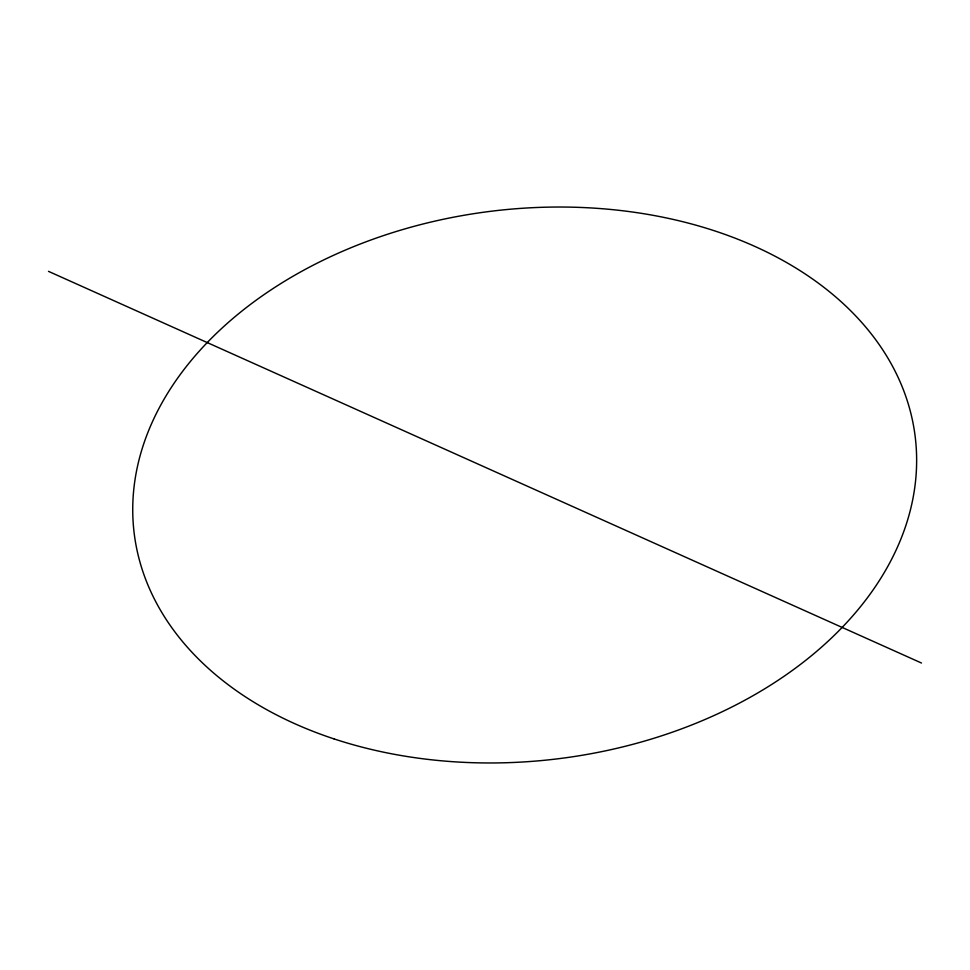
<?xml version="1.0" encoding="UTF-8"?>
<svg xmlns="http://www.w3.org/2000/svg" width="970" height="970" viewBox="0 0 970 970"><rect width="100%" height="100%" fill="white"/><g stroke="black" fill="none" stroke-linecap="round" stroke-linejoin="round"><path stroke-width="1.45" d="M48.5 271.358L921.5 663.031M334.104 738.922A393.48 275.795 -7.1 0 0 916.589 455.973A393.48 275.795 -7.1 0 0 323.349 260.106A393.48 275.795 -7.1 0 0 334.104 738.922"/></g></svg>
